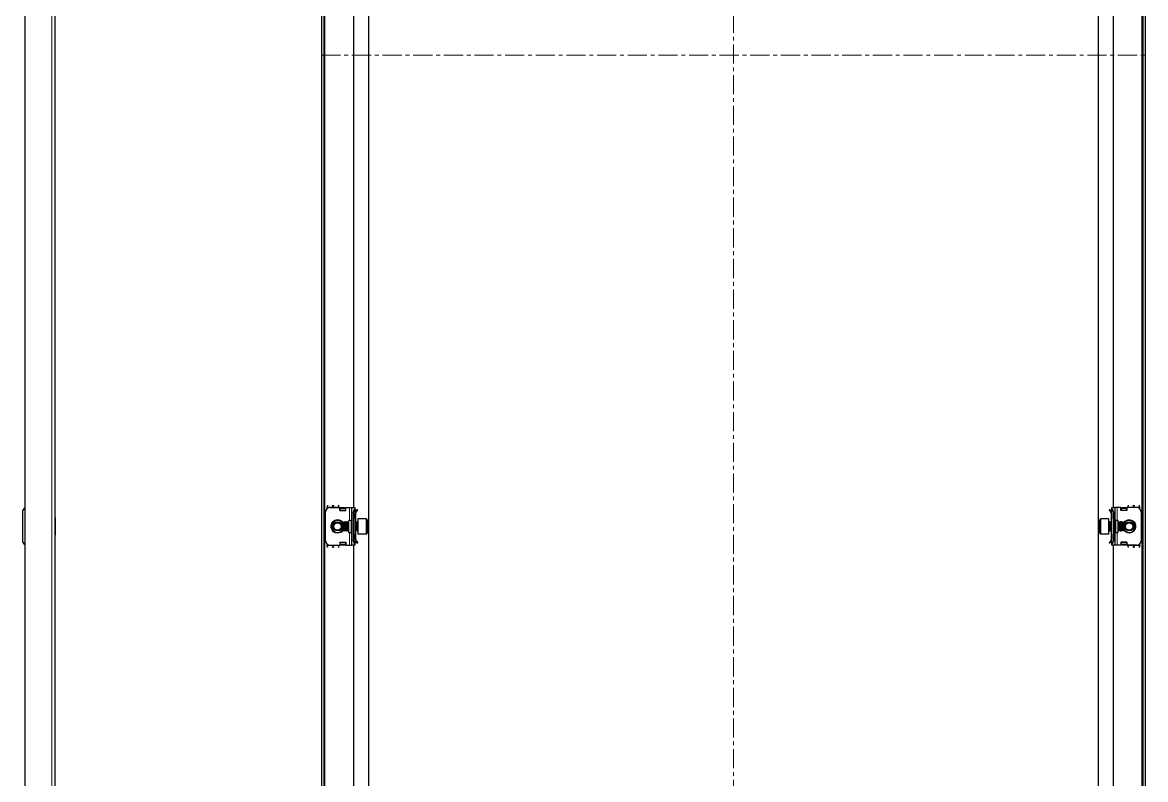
# Model space of a CAD drawing. Header units: millimetres. Extents: x -43 to 1513, y -869 to 1304.
# Drawn here: x 768 to 1513, y -267 to 236 of the extents above; entities that cross this region are included whole.
import ezdxf

# ---------------------------------------------------------------- set-up
doc = ezdxf.new("R2010")
doc.units = ezdxf.units.MM
doc.linetypes.add('CENTERX2', pattern=[20.32, 12.7, -2.54, 2.54, -2.54])
doc.layers.add('FORMAT', color=7, linetype='Continuous')

msp = doc.modelspace()

# ---------------------------------------------------------------- linework, layer by layer
at = {"color": 7, "linetype": 'Continuous', "lineweight": 25}
for p, q in [((769.88, 1194.36), (769.88, -766.64)), ((789.88, 1192.26), (789.88, -764.54)), ((966.86, -766.64), (966.86, 1194.36)), ((968.36, -766.64), (968.36, 1194.36)), ((1511.36, 1194.36), (1511.36, -766.64)), ((1512.86, 1194.36), (1512.86, -766.64)), ((997.86, 1163.36), (997.86, -735.64)), ((1481.86, -735.64), (1481.86, 1163.36)), ((987.86, 513.86), (987.86, -86.14)), ((1491.86, -86.14), (1491.86, 513.86)), ((768.38, -89.14), (768.38, -108.14)), ((969.36, -108.14), (969.36, -89.14)), ((970.36, -85.89), (970.36, -86.91)), ((972.36, -86.14), (978.86, -86.14)), ((978.36, -85.89), (978.36, -86.14)), ((978.86, -88.14), (978.86, -86.14)), ((979.06, -86.26), (978.86, -86.26)), ((978.86, -88.14), (982.86, -88.14)), ((979.06, -88.14), (979.06, -86.26)), ((979.11, -86.52), (979.61, -86.17)), ((979.61, -86.52), (979.11, -86.87)), ((979.11, -86.87), (979.11, -86.52)), ((979.11, -87.79), (979.11, -86.87)), ((979.11, -88.14), (979.11, -87.79)), ((979.61, -86.17), (979.61, -86.52)), ((979.61, -86.17), (982.11, -86.17)), ((979.61, -86.52), (982.11, -86.52)), ((982.11, -86.52), (982.11, -86.17)), ((982.11, -86.17), (982.61, -86.52)), ((982.61, -86.87), (982.11, -86.52)), ((982.61, -86.52), (982.61, -86.87)), ((982.61, -86.87), (982.61, -87.79)), ((982.61, -87.79), (982.61, -88.14)), ((982.86, -88.14), (982.86, -86.14)), ((982.86, -86.14), (985.36, -86.14)), ((985.36, -86.14), (986.86, -86.14)), ((986.86, -86.14), (988.86, -86.14)), ((986.86, -89.14), (986.86, -86.14)), ((986.86, -108.14), (986.86, -89.14)), ((987.86, -108.14), (987.86, -89.14)), ((988.86, -86.14), (988.86, -86.91)), ((988.86, -86.91), (988.86, -110.38)), ((988.86, -87.23), (989.06, -87.43)), ((989.36, -88.14), (989.36, -88.6)), ((989.44, -88.48), (990.42, -87.5)), ((989.79, -88.83), (989.44, -88.48)), ((989.79, -88.83), (990.77, -87.86)), ((990.42, -87.5), (990.77, -87.86)), ((1489.29, -87.5), (1488.94, -87.86)), ((1489.92, -88.83), (1488.94, -87.86)), ((1490.27, -88.48), (1489.29, -87.5)), ((1489.92, -88.83), (1490.27, -88.48)), ((1490.36, -88.14), (1490.36, -88.54)), ((1490.65, -87.43), (1490.86, -87.23)), ((1490.86, -86.14), (1492.86, -86.14)), ((1490.86, -86.91), (1490.86, -86.14)), ((1490.86, -110.38), (1490.86, -86.91)), ((1491.86, -89.14), (1491.86, -108.14)), ((1492.86, -86.14), (1492.86, -89.14)), ((1494.36, -86.14), (1492.86, -86.14)), ((1492.86, -89.14), (1492.86, -108.14)), ((1496.86, -86.14), (1494.36, -86.14)), ((1496.86, -88.14), (1496.86, -86.14)), ((1500.86, -88.14), (1496.86, -88.14)), ((1497.11, -86.52), (1497.61, -86.17)), ((1497.61, -86.52), (1497.11, -86.87)), ((1497.11, -86.87), (1497.11, -86.52)), ((1497.11, -87.79), (1497.11, -86.87)), ((1497.11, -88.14), (1497.11, -87.79)), ((1497.61, -86.17), (1497.61, -86.52)), ((1497.61, -86.17), (1500.11, -86.17)), ((1497.61, -86.52), (1500.11, -86.52)), ((1500.11, -86.52), (1500.11, -86.17)), ((1500.11, -86.17), (1500.61, -86.52)), ((1500.61, -86.87), (1500.11, -86.52)), ((1500.61, -86.52), (1500.61, -86.87)), ((1500.61, -86.87), (1500.61, -87.79)), ((1500.61, -87.79), (1500.61, -88.14)), ((1500.66, -86.26), (1500.66, -88.14)), ((1500.86, -86.26), (1500.66, -86.26)), ((1500.86, -88.14), (1500.86, -86.14)), ((1507.36, -86.14), (1500.86, -86.14)), ((1501.36, -86.14), (1501.36, -85.89)), ((1509.36, -86.91), (1509.36, -85.89)), ((1510.36, -89.14), (1510.36, -108.14)), ((790.13, -92.86), (789.88, -92.86)), ((790.13, -92.86), (790.13, -104.43)), ((981.41, -95.64), (980.86, -96.2)), ((980.86, -96.2), (980.86, -101.09)), ((981.47, -95.64), (981.41, -95.64)), ((981.41, -95.64), (981.41, -101.64)), ((981.86, -96.2), (981.47, -95.64)), ((981.47, -95.64), (981.47, -101.17)), ((982.24, -95.64), (981.86, -96.2)), ((981.86, -96.2), (981.86, -100.7)), ((982.47, -95.64), (982.24, -95.64)), ((982.24, -95.64), (982.24, -101.17)), ((982.86, -96.2), (982.47, -95.64)), ((982.47, -95.64), (982.47, -101.17)), ((983.24, -95.64), (982.86, -96.2)), ((982.86, -96.2), (982.86, -100.7)), ((983.47, -95.64), (983.24, -95.64)), ((983.24, -95.64), (983.24, -101.17)), ((983.86, -96.2), (983.47, -95.64)), ((983.47, -95.64), (983.47, -101.17)), ((984.24, -95.64), (983.86, -96.2)), ((983.86, -96.2), (983.86, -100.7)), ((984.47, -95.64), (984.24, -95.64)), ((984.24, -95.64), (984.24, -101.17)), ((984.86, -96.2), (984.47, -95.64)), ((984.47, -95.64), (984.47, -101.17)), ((986.36, -94.64), (984.86, -94.64)), ((984.86, -102.64), (984.86, -94.64)), ((989.36, -89.89), (988.86, -89.89)), ((988.86, -93.39), (988.86, -89.89)), ((989.36, -93.39), (988.86, -93.39)), ((989.24, -95.64), (988.86, -96.2)), ((989.47, -95.64), (989.24, -95.64)), ((989.24, -95.64), (989.24, -101.17)), ((989.36, -93.39), (989.36, -89.89)), ((989.36, -95.64), (989.36, -93.39)), ((989.86, -96.2), (989.47, -95.64)), ((989.47, -95.64), (989.47, -101.17)), ((990.24, -95.64), (989.86, -96.2)), ((989.86, -96.2), (989.86, -100.7)), ((990.61, -95.64), (990.24, -95.64)), ((990.24, -95.64), (990.24, -101.17)), ((996.26, -93.64), (990.86, -93.64)), ((990.86, -93.64), (990.86, -103.64)), ((996.86, -94.24), (996.86, -103.04)), ((1482.86, -96.27), (1482.86, -94.24)), ((1482.86, -103.04), (1482.86, -96.27)), ((1488.86, -93.64), (1483.46, -93.64)), ((1488.86, -95.95), (1488.86, -93.64)), ((1488.86, -103.64), (1488.86, -95.95)), ((1489.47, -95.64), (1489.11, -95.64)), ((1489.86, -96.2), (1489.47, -95.64)), ((1489.47, -101.17), (1489.47, -95.64)), ((1490.24, -95.64), (1489.86, -96.2)), ((1489.86, -100.7), (1489.86, -96.2)), ((1490.47, -95.64), (1490.24, -95.64)), ((1490.24, -101.17), (1490.24, -95.64)), ((1490.36, -89.89), (1490.86, -89.89)), ((1490.36, -89.89), (1490.36, -93.39)), ((1490.86, -93.39), (1490.36, -93.39)), ((1490.36, -93.39), (1490.36, -95.64)), ((1490.86, -96.2), (1490.47, -95.64)), ((1490.47, -101.17), (1490.47, -95.64)), ((1490.86, -89.89), (1490.86, -93.39)), ((1494.86, -94.64), (1493.36, -94.64)), ((1494.86, -94.64), (1494.86, -102.64)), ((1495.24, -95.64), (1494.86, -96.2)), ((1495.47, -95.64), (1495.24, -95.64)), ((1495.24, -101.17), (1495.24, -95.64)), ((1495.86, -96.2), (1495.47, -95.64)), ((1495.47, -101.17), (1495.47, -95.64)), ((1496.24, -95.64), (1495.86, -96.2)), ((1495.86, -100.7), (1495.86, -96.2)), ((1496.47, -95.64), (1496.24, -95.64)), ((1496.24, -101.17), (1496.24, -95.64)), ((1496.86, -96.2), (1496.47, -95.64)), ((1496.47, -101.17), (1496.47, -95.64)), ((1497.24, -95.64), (1496.86, -96.2)), ((1496.86, -100.7), (1496.86, -96.2)), ((1497.47, -95.64), (1497.24, -95.64)), ((1497.24, -101.17), (1497.24, -95.64)), ((1497.86, -96.2), (1497.47, -95.64)), ((1497.47, -101.17), (1497.47, -95.64)), ((1498.24, -95.64), (1497.86, -96.2)), ((1497.86, -100.7), (1497.86, -96.2)), ((1498.3, -95.64), (1498.24, -95.64)), ((1498.24, -101.17), (1498.24, -95.64)), ((1498.86, -96.2), (1498.3, -95.64)), ((1498.3, -97.03), (1498.3, -95.64)), ((1498.86, -97.32), (1498.86, -96.2)), ((980.86, -101.09), (981.41, -101.64)), ((981.41, -101.64), (981.47, -101.64)), ((981.47, -101.64), (981.86, -101.09)), ((981.47, -101.17), (981.47, -101.64)), ((981.86, -100.7), (981.86, -101.09)), ((981.86, -101.09), (982.24, -101.64)), ((982.24, -101.17), (982.24, -101.64)), ((982.24, -101.64), (982.47, -101.64)), ((982.47, -101.64), (982.86, -101.09)), ((982.47, -101.17), (982.47, -101.64)), ((982.86, -100.7), (982.86, -101.09)), ((982.86, -101.09), (983.24, -101.64)), ((983.24, -101.17), (983.24, -101.64)), ((983.24, -101.64), (983.47, -101.64)), ((983.47, -101.64), (983.86, -101.09)), ((983.47, -101.17), (983.47, -101.64)), ((983.86, -100.7), (983.86, -101.09)), ((983.86, -101.09), (984.24, -101.64)), ((984.24, -101.17), (984.24, -101.64)), ((984.24, -101.64), (984.47, -101.64)), ((984.47, -101.64), (984.86, -101.09)), ((984.47, -101.17), (984.47, -101.64)), ((984.86, -102.64), (986.36, -102.64)), ((988.86, -101.09), (989.24, -101.64)), ((988.86, -107.39), (988.86, -103.89)), ((988.86, -103.89), (989.36, -103.89)), ((989.24, -101.17), (989.24, -101.64)), ((989.24, -101.64), (989.47, -101.64)), ((989.36, -103.89), (989.36, -101.64)), ((989.36, -107.39), (989.36, -103.89)), ((989.47, -101.64), (989.86, -101.09)), ((989.47, -101.17), (989.47, -101.64)), ((989.86, -100.7), (989.86, -101.09)), ((989.86, -101.09), (990.24, -101.64)), ((990.24, -101.17), (990.24, -101.64)), ((990.24, -101.64), (990.61, -101.64)), ((990.86, -103.64), (996.26, -103.64)), ((1483.46, -103.64), (1488.86, -103.64)), ((1489.11, -101.64), (1489.47, -101.64)), ((1489.47, -101.64), (1489.86, -101.09)), ((1489.47, -101.64), (1489.47, -101.17)), ((1489.86, -101.09), (1489.86, -100.7)), ((1489.86, -101.09), (1490.24, -101.64)), ((1490.24, -101.64), (1490.24, -101.17)), ((1490.24, -101.64), (1490.47, -101.64)), ((1490.36, -101.64), (1490.36, -103.89)), ((1490.36, -103.89), (1490.86, -103.89)), ((1490.36, -103.89), (1490.36, -107.39)), ((1490.47, -101.64), (1490.86, -101.09)), ((1490.47, -101.64), (1490.47, -101.17)), ((1490.86, -103.89), (1490.86, -107.39)), ((1493.36, -102.64), (1494.86, -102.64)), ((1494.86, -101.09), (1495.24, -101.64)), ((1495.24, -101.64), (1495.24, -101.17)), ((1495.24, -101.64), (1495.47, -101.64)), ((1495.47, -101.64), (1495.86, -101.09)), ((1495.47, -101.64), (1495.47, -101.17)), ((1495.86, -101.09), (1495.86, -100.7)), ((1495.86, -101.09), (1496.24, -101.64)), ((1496.24, -101.64), (1496.24, -101.17)), ((1496.24, -101.64), (1496.47, -101.64)), ((1496.47, -101.64), (1496.86, -101.09)), ((1496.47, -101.64), (1496.47, -101.17)), ((1496.86, -101.09), (1496.86, -100.7)), ((1496.86, -101.09), (1497.24, -101.64)), ((1497.24, -101.64), (1497.24, -101.17)), ((1497.24, -101.64), (1497.47, -101.64)), ((1497.47, -101.64), (1497.86, -101.09)), ((1497.47, -101.64), (1497.47, -101.17)), ((1497.86, -101.09), (1497.86, -100.7)), ((1497.86, -101.09), (1498.24, -101.64)), ((1498.24, -101.64), (1498.24, -101.17)), ((1498.24, -101.64), (1498.3, -101.64)), ((1498.3, -101.64), (1498.3, -97.03)), ((1498.3, -101.64), (1498.86, -101.09)), ((1498.86, -101.09), (1498.86, -97.32)), ((789.88, -104.43), (790.13, -104.43)), ((970.36, -110.38), (970.36, -111.39)), ((972.36, -111.14), (978.86, -111.14)), ((978.36, -111.14), (978.36, -111.39)), ((978.86, -109.14), (978.86, -111.14)), ((978.86, -109.14), (982.86, -109.14)), ((978.86, -111.02), (979.06, -111.02)), ((979.06, -111.02), (979.06, -109.14)), ((979.11, -109.5), (979.11, -109.14)), ((979.11, -110.41), (979.11, -109.5)), ((979.11, -110.76), (979.11, -110.41)), ((979.11, -110.41), (979.61, -110.76)), ((979.61, -111.12), (979.11, -110.76)), ((979.61, -110.76), (979.61, -111.12)), ((982.11, -110.76), (979.61, -110.76)), ((982.11, -111.12), (979.61, -111.12)), ((982.11, -110.76), (982.61, -110.41)), ((982.11, -111.12), (982.11, -110.76)), ((982.61, -110.76), (982.11, -111.12)), ((982.61, -109.14), (982.61, -109.5)), ((982.61, -109.5), (982.61, -110.41)), ((982.61, -110.41), (982.61, -110.76)), ((982.86, -109.14), (982.86, -111.14)), ((982.86, -111.14), (985.36, -111.14)), ((985.36, -111.14), (986.86, -111.14)), ((986.86, -111.14), (986.86, -108.14)), ((988.86, -111.14), (986.86, -111.14)), ((987.86, -111.14), (987.86, -686.14)), ((989.36, -107.39), (988.86, -107.39)), ((989.06, -109.85), (988.86, -110.06)), ((988.86, -110.38), (988.86, -111.14)), ((989.36, -109.14), (989.36, -108.75)), ((989.79, -108.45), (989.44, -108.81)), ((989.44, -108.81), (990.42, -109.78)), ((989.79, -108.45), (990.77, -109.43)), ((990.42, -109.78), (990.77, -109.43)), ((1489.92, -108.45), (1488.94, -109.43)), ((1489.29, -109.78), (1488.94, -109.43)), ((1490.27, -108.81), (1489.29, -109.78)), ((1489.92, -108.45), (1490.27, -108.81)), ((1490.36, -107.39), (1490.86, -107.39)), ((1490.36, -109.14), (1490.36, -108.68)), ((1490.86, -110.06), (1490.65, -109.85)), ((1490.86, -111.14), (1490.86, -110.38)), ((1492.86, -111.14), (1490.86, -111.14)), ((1491.86, -686.14), (1491.86, -111.14)), ((1492.86, -108.14), (1492.86, -111.14)), ((1494.36, -111.14), (1492.86, -111.14)), ((1496.86, -111.14), (1494.36, -111.14)), ((1500.86, -109.14), (1496.86, -109.14)), ((1496.86, -109.14), (1496.86, -111.14)), ((1497.11, -109.5), (1497.11, -109.14)), ((1497.11, -110.41), (1497.11, -109.5)), ((1497.11, -110.41), (1497.61, -110.76)), ((1497.11, -110.76), (1497.11, -110.41)), ((1497.61, -111.12), (1497.11, -110.76)), ((1500.11, -110.76), (1497.61, -110.76)), ((1497.61, -110.76), (1497.61, -111.12)), ((1500.11, -111.12), (1497.61, -111.12)), ((1500.11, -110.76), (1500.61, -110.41)), ((1500.11, -111.12), (1500.11, -110.76)), ((1500.61, -110.76), (1500.11, -111.12)), ((1500.61, -109.14), (1500.61, -109.5)), ((1500.61, -109.5), (1500.61, -110.41)), ((1500.61, -110.41), (1500.61, -110.76)), ((1500.66, -109.14), (1500.66, -111.02)), ((1500.66, -111.02), (1500.86, -111.02)), ((1500.86, -109.14), (1500.86, -111.14)), ((1507.36, -111.14), (1500.86, -111.14)), ((1501.36, -111.39), (1501.36, -111.14)), ((1509.36, -111.39), (1509.36, -110.38))]:
    msp.add_line(p, q, dxfattribs=at)
at = {"color": 8, "linetype": 'Continuous', "lineweight": 18}
for p, q in [((787.78, 1194.36), (787.78, -766.64)), ((968.96, -764.54), (968.96, 1192.26)), ((1510.76, 1192.26), (1510.76, -764.54)), ((970.36, -85.89), (974.36, -85.89)), ((974.36, -85.89), (978.36, -85.89)), ((982.61, -87.79), (979.11, -87.79)), ((985.36, -94.64), (985.36, -86.14)), ((987.86, -89.14), (986.86, -89.14)), ((988.86, -87.64), (989.06, -87.43)), ((988.86, -88.14), (989.36, -88.14)), ((1490.86, -88.14), (1490.36, -88.14)), ((1490.86, -87.64), (1490.65, -87.43)), ((1492.86, -89.14), (1491.86, -89.14)), ((1494.36, -86.14), (1494.36, -94.64)), ((1500.61, -87.79), (1497.11, -87.79)), ((1501.36, -85.89), (1505.36, -85.89)), ((1509.36, -85.89), (1505.36, -85.89)), ((986.36, -102.64), (986.36, -94.64)), ((990.61, -97.03), (990.61, -95.64)), ((996.26, -103.64), (996.26, -93.64)), ((1483.46, -93.64), (1483.46, -95.95)), ((1483.46, -95.95), (1483.46, -103.64)), ((1489.11, -95.64), (1489.11, -101.64)), ((1493.36, -94.64), (1493.36, -102.64)), ((985.36, -111.14), (985.36, -102.64)), ((990.61, -101.64), (990.61, -97.03)), ((1494.36, -102.64), (1494.36, -111.14)), ((970.36, -111.39), (974.36, -111.39)), ((978.36, -111.39), (974.36, -111.39)), ((979.11, -109.5), (982.61, -109.5)), ((986.86, -108.14), (987.86, -108.14)), ((988.86, -109.14), (989.36, -109.14)), ((988.86, -109.64), (989.06, -109.85)), ((1490.86, -109.14), (1490.36, -109.14)), ((1490.86, -109.64), (1490.65, -109.85)), ((1491.86, -108.14), (1492.86, -108.14)), ((1497.11, -109.5), (1500.61, -109.5)), ((1505.36, -111.39), (1501.36, -111.39)), ((1509.36, -111.39), (1505.36, -111.39))]:
    msp.add_line(p, q, dxfattribs=at)
at = {"color": 7, "linetype": 'Continuous', "lineweight": 25}
for centre, radius in [((977.36, -98.64), 3), ((977.36, -98.64), 2.76), ((977.36, -98.64), 2.45), ((1502.36, -98.64), 3), ((1502.36, -98.64), 2.76), ((1502.36, -98.64), 2.45)]:
    msp.add_circle(centre, radius, dxfattribs=at)
for centre, radius, start, end in [((771.38, -89.14), 3, 120, 180), ((972.36, -89.14), 3, 90, 180), ((990.86, -89.14), 3, 131.81031, 180), ((988.36, -88.14), 1, 360, 45), ((1491.36, -88.14), 1, 135, 180), ((1488.86, -89.14), 3, 360, 48.18969), ((1507.36, -89.14), 3, 360, 90), ((977.36, -98.64), 4, 90, 331.04498), ((977.36, -98.64), 4, 28.95502, 90), ((986.36, -94.14), 0.5, 270, 0), ((990.61, -95.39), 0.25, 270, 0), ((996.26, -94.24), 0.6, 0, 90), ((1483.46, -94.24), 0.6, 90, 180), ((1489.11, -95.39), 0.25, 180, 270), ((1493.36, -94.14), 0.5, 180, 270), ((1502.36, -98.64), 4, 270, 151.04498), ((986.36, -103.14), 0.5, 360, 90), ((990.61, -101.89), 0.25, 360, 90), ((996.26, -103.04), 0.6, 270, 360), ((1483.46, -103.04), 0.6, 180, 270), ((1489.11, -101.89), 0.25, 90, 180), ((1493.36, -103.14), 0.5, 90, 180), ((1502.36, -98.64), 4, 208.95502, 270), ((771.38, -108.14), 3, 180, 240), ((972.36, -108.14), 3, 180, 270), ((990.86, -108.14), 3, 180, 228.18969), ((988.36, -109.14), 1, 315, 0), ((1491.36, -109.14), 1, 180, 225), ((1488.86, -108.14), 3, 311.81031, 360), ((1507.36, -108.14), 3, 270, 360)]:
    msp.add_arc(centre, radius, start, end, dxfattribs=at)
at = {"color": 8, "linetype": 'Continuous', "lineweight": 18}
for centre, start, end in [((977.36, -98.64), 35.46217, 270), ((1502.36, -98.64), 215.46217, 90), ((1502.36, -98.64), 90, 144.53783), ((977.36, -98.64), 270, 324.53783)]:
    msp.add_arc(centre, 4.5, start, end, dxfattribs=at)
at = {"color": 7, "linetype": 'Continuous', "lineweight": 25}
for points, knots in [([(970.36, -85.89), (970.45, -85.65), (970.64, -85.16), (970.83, -84.77), (970.93, -84.57)], [0, 0, 0, 0, 0.5020654, 1, 1, 1, 1]), ([(973.78, -84.58), (973.86, -84.74), (974.04, -85.08), (974.23, -85.57), (974.34, -85.85), (974.36, -85.89)], [0, 0, 0, 0, 0.415483, 0.917152, 1, 1, 1, 1]), ([(974.36, -85.89), (974.45, -85.65), (974.64, -85.16), (974.83, -84.77), (974.93, -84.57)], [0, 0, 0, 0, 0.502065, 1, 1, 1, 1]), ([(977.78, -84.58), (977.86, -84.74), (978.04, -85.08), (978.23, -85.57), (978.34, -85.85), (978.36, -85.89)], [0, 0, 0, 0, 0.415483, 0.917152, 1, 1, 1, 1]), ([(989.44, -88.48), (989.29, -88.67), (988.98, -89.04), (988.86, -89.57), (988.86, -89.85), (988.86, -89.89)], [0, 0, 0, 0, 0.461863, 0.923726, 1, 1, 1, 1]), ([(989.79, -88.83), (989.67, -88.98), (989.49, -89.21), (989.37, -89.59), (989.36, -89.79), (989.36, -89.89)], [0, 0, 0, 0, 0.485042, 0.738404, 1, 1, 1, 1]), ([(1490.36, -89.89), (1490.33, -89.7), (1490.3, -89.41), (1490.12, -89.06), (1489.98, -88.91), (1489.92, -88.83)], [0, 0, 0, 0, 0.485042, 0.738404, 1, 1, 1, 1]), ([(1490.86, -89.89), (1490.83, -89.65), (1490.78, -89.17), (1490.49, -88.71), (1490.3, -88.51), (1490.27, -88.48)], [0, 0, 0, 0, 0.461863, 0.923726, 1, 1, 1, 1]), ([(1501.36, -85.89), (1501.45, -85.65), (1501.64, -85.16), (1501.83, -84.77), (1501.93, -84.57)], [0, 0, 0, 0, 0.502065, 1, 1, 1, 1]), ([(1504.78, -84.58), (1504.86, -84.74), (1505.04, -85.08), (1505.23, -85.57), (1505.34, -85.85), (1505.36, -85.89)], [0, 0, 0, 0, 0.415483, 0.917152, 1, 1, 1, 1]), ([(1505.36, -85.89), (1505.45, -85.65), (1505.64, -85.16), (1505.83, -84.77), (1505.93, -84.57)], [0, 0, 0, 0, 0.502065, 1, 1, 1, 1]), ([(1508.78, -84.58), (1508.86, -84.74), (1509.04, -85.08), (1509.23, -85.57), (1509.34, -85.85), (1509.36, -85.89)], [0, 0, 0, 0, 0.415483, 0.917152, 1, 1, 1, 1]), ([(970.93, -112.7), (970.85, -112.55), (970.67, -112.2), (970.48, -111.71), (970.37, -111.43), (970.36, -111.39)], [0, 0, 0, 0, 0.415483, 0.917152, 1, 1, 1, 1]), ([(974.36, -111.39), (974.26, -111.64), (974.07, -112.12), (973.88, -112.52), (973.78, -112.71)], [0, 0, 0, 0, 0.502065, 1, 1, 1, 1]), ([(974.93, -112.7), (974.85, -112.55), (974.67, -112.2), (974.48, -111.71), (974.37, -111.43), (974.36, -111.39)], [0, 0, 0, 0, 0.415483, 0.917152, 1, 1, 1, 1]), ([(978.36, -111.39), (978.26, -111.64), (978.07, -112.12), (977.88, -112.52), (977.78, -112.71)], [0, 0, 0, 0, 0.502065, 1, 1, 1, 1]), ([(988.86, -107.39), (988.88, -107.63), (988.93, -108.12), (989.22, -108.58), (989.41, -108.78), (989.44, -108.81)], [0, 0, 0, 0, 0.461863, 0.923726, 1, 1, 1, 1]), ([(989.36, -107.39), (989.38, -107.58), (989.41, -107.87), (989.59, -108.22), (989.73, -108.38), (989.79, -108.45)], [0, 0, 0, 0, 0.485042, 0.738404, 1, 1, 1, 1]), ([(1489.92, -108.45), (1490.04, -108.3), (1490.22, -108.08), (1490.34, -107.7), (1490.35, -107.49), (1490.36, -107.39)], [0, 0, 0, 0, 0.485042, 0.738404, 1, 1, 1, 1]), ([(1490.27, -108.81), (1490.42, -108.62), (1490.73, -108.24), (1490.85, -107.71), (1490.85, -107.43), (1490.86, -107.39)], [0, 0, 0, 0, 0.461863, 0.923726, 1, 1, 1, 1]), ([(1501.93, -112.7), (1501.85, -112.55), (1501.67, -112.2), (1501.48, -111.71), (1501.37, -111.43), (1501.36, -111.39)], [0, 0, 0, 0, 0.4154826, 0.9171518, 1, 1, 1, 1]), ([(1505.36, -111.39), (1505.26, -111.64), (1505.07, -112.12), (1504.88, -112.52), (1504.78, -112.71)], [0, 0, 0, 0, 0.5020654, 1, 1, 1, 1]), ([(1505.93, -112.7), (1505.85, -112.55), (1505.67, -112.2), (1505.48, -111.71), (1505.37, -111.43), (1505.36, -111.39)], [0, 0, 0, 0, 0.415483, 0.917152, 1, 1, 1, 1]), ([(1509.36, -111.39), (1509.26, -111.64), (1509.07, -112.12), (1508.88, -112.52), (1508.78, -112.71)], [0, 0, 0, 0, 0.5020654, 1, 1, 1, 1])]:
    msp.add_open_spline(points, degree=3, knots=knots, dxfattribs=at)
at = {"layer": 'FORMAT', "linetype": 'CENTERX2', "lineweight": 18}
for p, q in [((1239.86, 1196.36), (1239.86, -768.64)), ((966.56, 213.86), (1513.16, 213.86))]:
    msp.add_line(p, q, dxfattribs=at)

doc.saveas('drawing.dxf')
